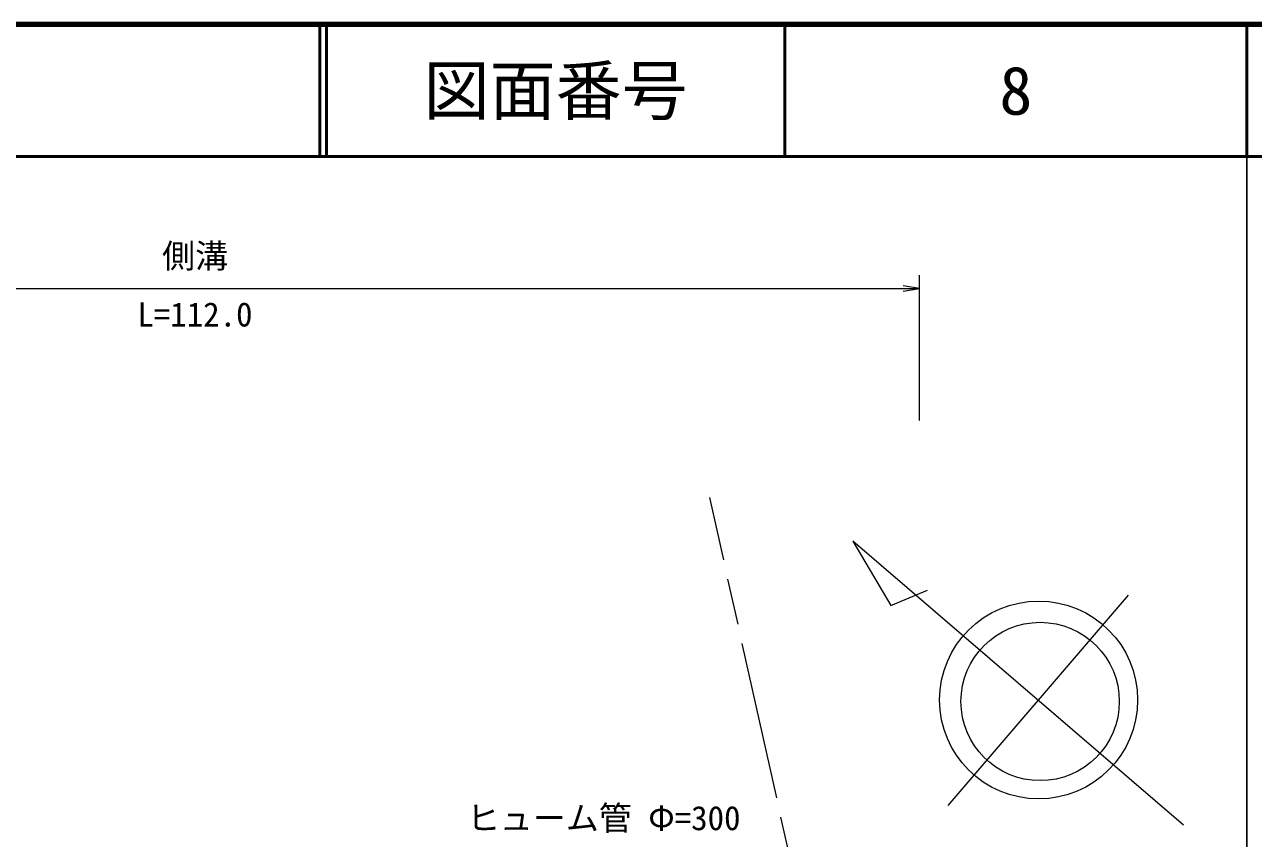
# Model space of a CAD drawing. Units: millimetres at full size, sheet at 1:1000; details may follow other scales. Extents: x 40000 to 680000, y 20000 to 380000.
# Drawn here: x 486376 to 579500, y 318314 to 380000 of the extents above; entities that cross this region are included whole.
import ezdxf
from ezdxf.enums import TextEntityAlignment as Align

# ---------------------------------------------------------------- set-up
doc = ezdxf.new("R2010")
doc.units = ezdxf.units.MM
doc.header["$LTSCALE"] = 1000
doc.linetypes.add('CHAIN', pattern=[18.5, 12, -1.5, 3.5, -1.5])
for name, color, linetype, lineweight in [('M-BMK', 2, 'CHAIN', 13), ('M-BMK-SRVR', 3, 'Continuous', 13), ('M-STR-HTXT', 7, 'Continuous', 13), ('M-TTL', 2, 'Continuous', 140), ('M-TTL-BAND', 7, 'Continuous', 25), ('M-TTL-LINE', 7, 'Continuous', 50)]:
    doc.layers.add(name, color=color, linetype=linetype, lineweight=lineweight)
doc.layers.add('M-TTL-TXT', color=7, linetype='Continuous')
doc.styles.add('ＭＳ ゴシック', font='')
doc.styles.get('ＭＳ ゴシック').set_extended_font_data('MS Gothic')

# ---------------------------------------------------------------- blocks, each defined once
blk = doc.blocks.new('open_arrow')
at = {"color": 0, "linetype": 'Continuous', "lineweight": -2}
blk.add_lwpolyline([(7.5, 1.25), (0, 0), (7.5, -1.25)], dxfattribs=at)

msp = doc.modelspace()

# ---------------------------------------------------------------- linework, layer by layer
at = {"layer": 'M-BMK'}
msp.add_line((555427, 267205), (538306, 344153), dxfattribs=at)
at = {"layer": 'M-BMK-SRVR'}
for p, q in [((574201, 319331), (549132, 340841)), ((549132, 340841), (552033, 335972)), ((552033, 335972), (554801, 337131)), ((556357, 320804), (570033, 336743))]:
    msp.add_line(p, q, dxfattribs=at)
for centre, radius in [((563223, 328806), 7501), ((563337, 328696), 6000)]:
    msp.add_circle(centre, radius, dxfattribs=at)
at = {"layer": 'M-STR-HTXT'}
for p, q in [((554207, 350000), (554207, 361000)), ((444366, 360000), (554207, 360000))]:
    msp.add_line(p, q, dxfattribs=at)
at = {"layer": 'M-TTL'}
msp.add_line((680000, 380000), (40000, 380000), dxfattribs=at)
at = {"layer": 'M-TTL-BAND'}
msp.add_line((579000, 20000), (579000, 370000), dxfattribs=at)
at = {"layer": 'M-TTL-LINE'}
for p, q in [((508747, 380000), (508747, 370000)), ((509247, 380000), (509247, 370000)), ((543997, 380000), (543997, 370000)), ((579000, 380000), (579000, 370000)), ((40000, 370000), (680000, 370000))]:
    msp.add_line(p, q, dxfattribs=at)

# ---------------------------------------------------------------- block references
at = {"layer": 'M-STR-HTXT', "xscale": 167, "yscale": 167, "rotation": 180}
msp.add_blockref('open_arrow', (554207, 360000), dxfattribs=at)

# ---------------------------------------------------------------- texts
at = {"layer": 'M-STR-HTXT', "style": 'ＭＳ ゴシック'}
for s, p in [('側溝', (499296, 361000)), ('L=112.0', (499286, 356565))]:
    msp.add_text(s, height=1833, dxfattribs=at).set_placement(p, align=Align.BOTTOM_CENTER)
msp.add_text('ヒューム管 Φ=300', height=1833, dxfattribs=at).set_placement((519893, 318390), align=Align.BOTTOM_LEFT)
at = {"layer": 'M-TTL-TXT', "style": 'ＭＳ ゴシック'}
for s, p in [('図面番号', (526622, 375000)), ('8', (561497, 375000))]:
    msp.add_text(s, height=3666, dxfattribs=at).set_placement(p, align=Align.MIDDLE_CENTER)

doc.saveas('drawing.dxf')
